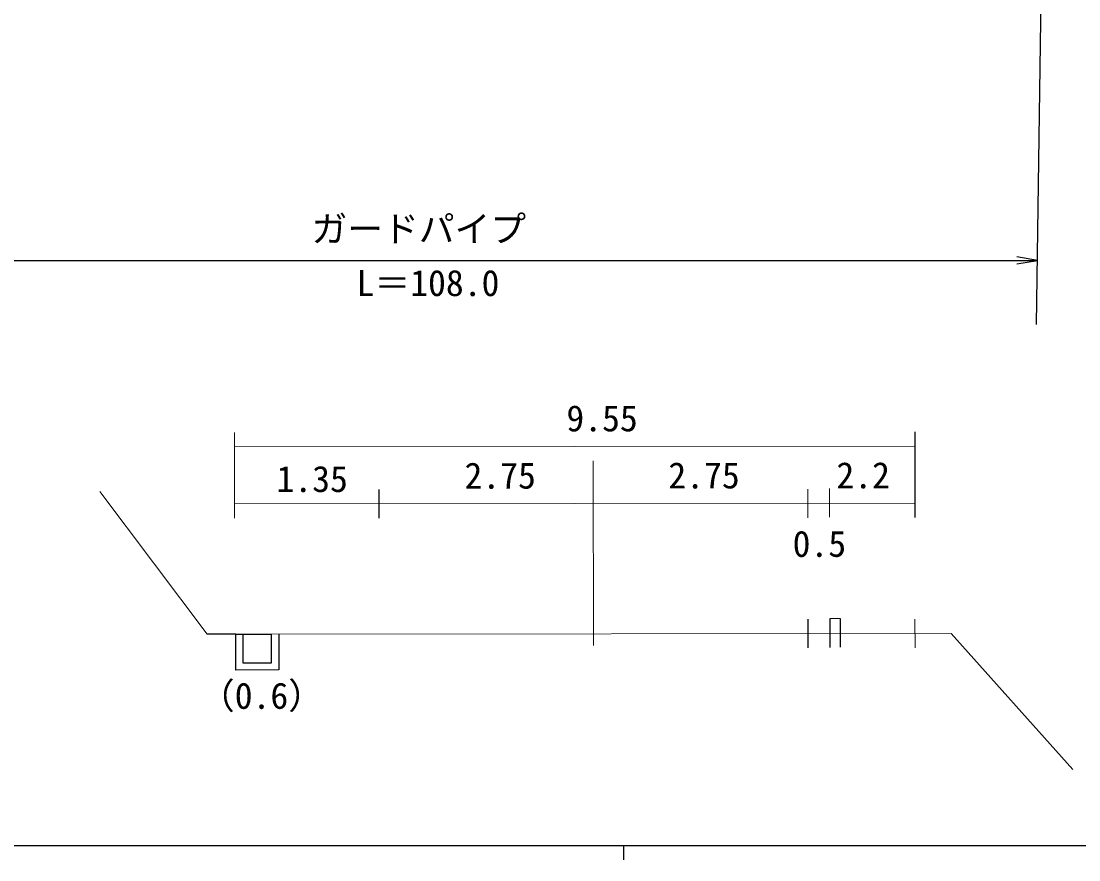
# Model space of a CAD drawing. Units: millimetres, scale not verified. Extents: x 40000 to 680000, y 20000 to 380000.
# Drawn here: x 325882 to 399824, y 204000 to 262638 of the extents above; entities that cross this region are included whole.
import ezdxf
from ezdxf.enums import TextEntityAlignment as Align

# ---------------------------------------------------------------- set-up
doc = ezdxf.new("R2010")
doc.units = ezdxf.units.MM
doc.header["$LTSCALE"] = 1000
for name, color, linetype, lineweight in [('M-STR-HTXT', 7, 'Continuous', 13), ('M-STR-STR3', 7, 'Continuous', 25), ('M-TTL-BAND', 7, 'Continuous', 25)]:
    doc.layers.add(name, color=color, linetype=linetype, lineweight=lineweight)
doc.styles.add('ＭＳ ゴシック', font='')
doc.styles.get('ＭＳ ゴシック').set_extended_font_data('MS Gothic')

# ---------------------------------------------------------------- blocks, each defined once
blk = doc.blocks.new('open_arrow')
at = {"color": 0, "linetype": 'Continuous', "lineweight": -2}
blk.add_lwpolyline([(7.5, 1.25), (0, 0), (7.5, -1.25)], dxfattribs=at)

msp = doc.modelspace()

# ---------------------------------------------------------------- linework, layer by layer
at = {"layer": 'M-STR-HTXT'}
for p, q in [((340798, 227885), (340792, 233885)), ((340793, 232885), (388376, 232930)), ((365889, 218982), (365877, 231909)), ((338888, 219769), (331379, 229762)), ((380879, 229923), (380880, 227923)), ((382398, 229952), (382400, 227952)), ((340797, 228885), (388380, 228930)), ((382412, 220865), (383146, 220865)), ((388369, 220817), (388371, 218817)), ((343388, 219774), (390888, 219819)), ((390888, 219819), (399397, 210327))]:
    msp.add_line(p, q, dxfattribs=at)
at = {"layer": 'M-STR-HTXT', "lineweight": 25}
for p, q in [((388380, 227930), (388375, 233930)), ((350879, 229894), (350881, 227894)), ((380885, 220825), (380886, 218825)), ((382414, 220849), (382416, 218849)), ((383146, 220865), (383148, 218865)), ((340888, 219771), (338888, 219769)), ((340888, 219771), (343388, 219774)), ((340891, 217271), (340888, 219771)), ((341388, 219772), (341390, 217772)), ((343390, 217774), (343388, 219774)), ((343888, 219774), (343891, 217274)), ((341390, 217772), (343390, 217774)), ((343891, 217274), (340891, 217271))]:
    msp.add_line(p, q, dxfattribs=at)
at = {"layer": 'M-STR-STR3'}
for p, q in [((396874, 241438), (397619, 294010)), ((303366, 245911), (396938, 245911))]:
    msp.add_line(p, q, dxfattribs=at)
at = {"layer": 'M-TTL-BAND'}
for p, q in [((40000, 205000), (579000, 205000)), ((368000, 205000), (368000, 204000))]:
    msp.add_line(p, q, dxfattribs=at)

# ---------------------------------------------------------------- block references
at = {"layer": 'M-STR-STR3', "xscale": 193, "yscale": 193, "rotation": 180}
msp.add_blockref('open_arrow', (396938, 245911), dxfattribs=at)

# ---------------------------------------------------------------- texts
at = {"layer": 'M-STR-HTXT', "style": 'ＭＳ ゴシック'}
for s, p in [('9.55', (364000, 233407)), ('1.35', (343734, 229163)), ('2.75', (356879, 229400)), ('2.75', (371129, 229414)), ('2.2', (382879, 229425)), ('0.5', (379815, 224631)), ('（0.6）', (338315, 214005))]:
    msp.add_text(s, height=1833, rotation=0.055, dxfattribs=at).set_placement(p, align=Align.BOTTOM_LEFT)
at = {"layer": 'M-STR-STR3', "style": 'ＭＳ ゴシック'}
for s, p in [('ガードパイプ', (346180, 246651)), ('L＝108.0', (349334, 242866))]:
    msp.add_text(s, height=1833, dxfattribs=at).set_placement(p, align=Align.BOTTOM_LEFT)

doc.saveas('drawing.dxf')
